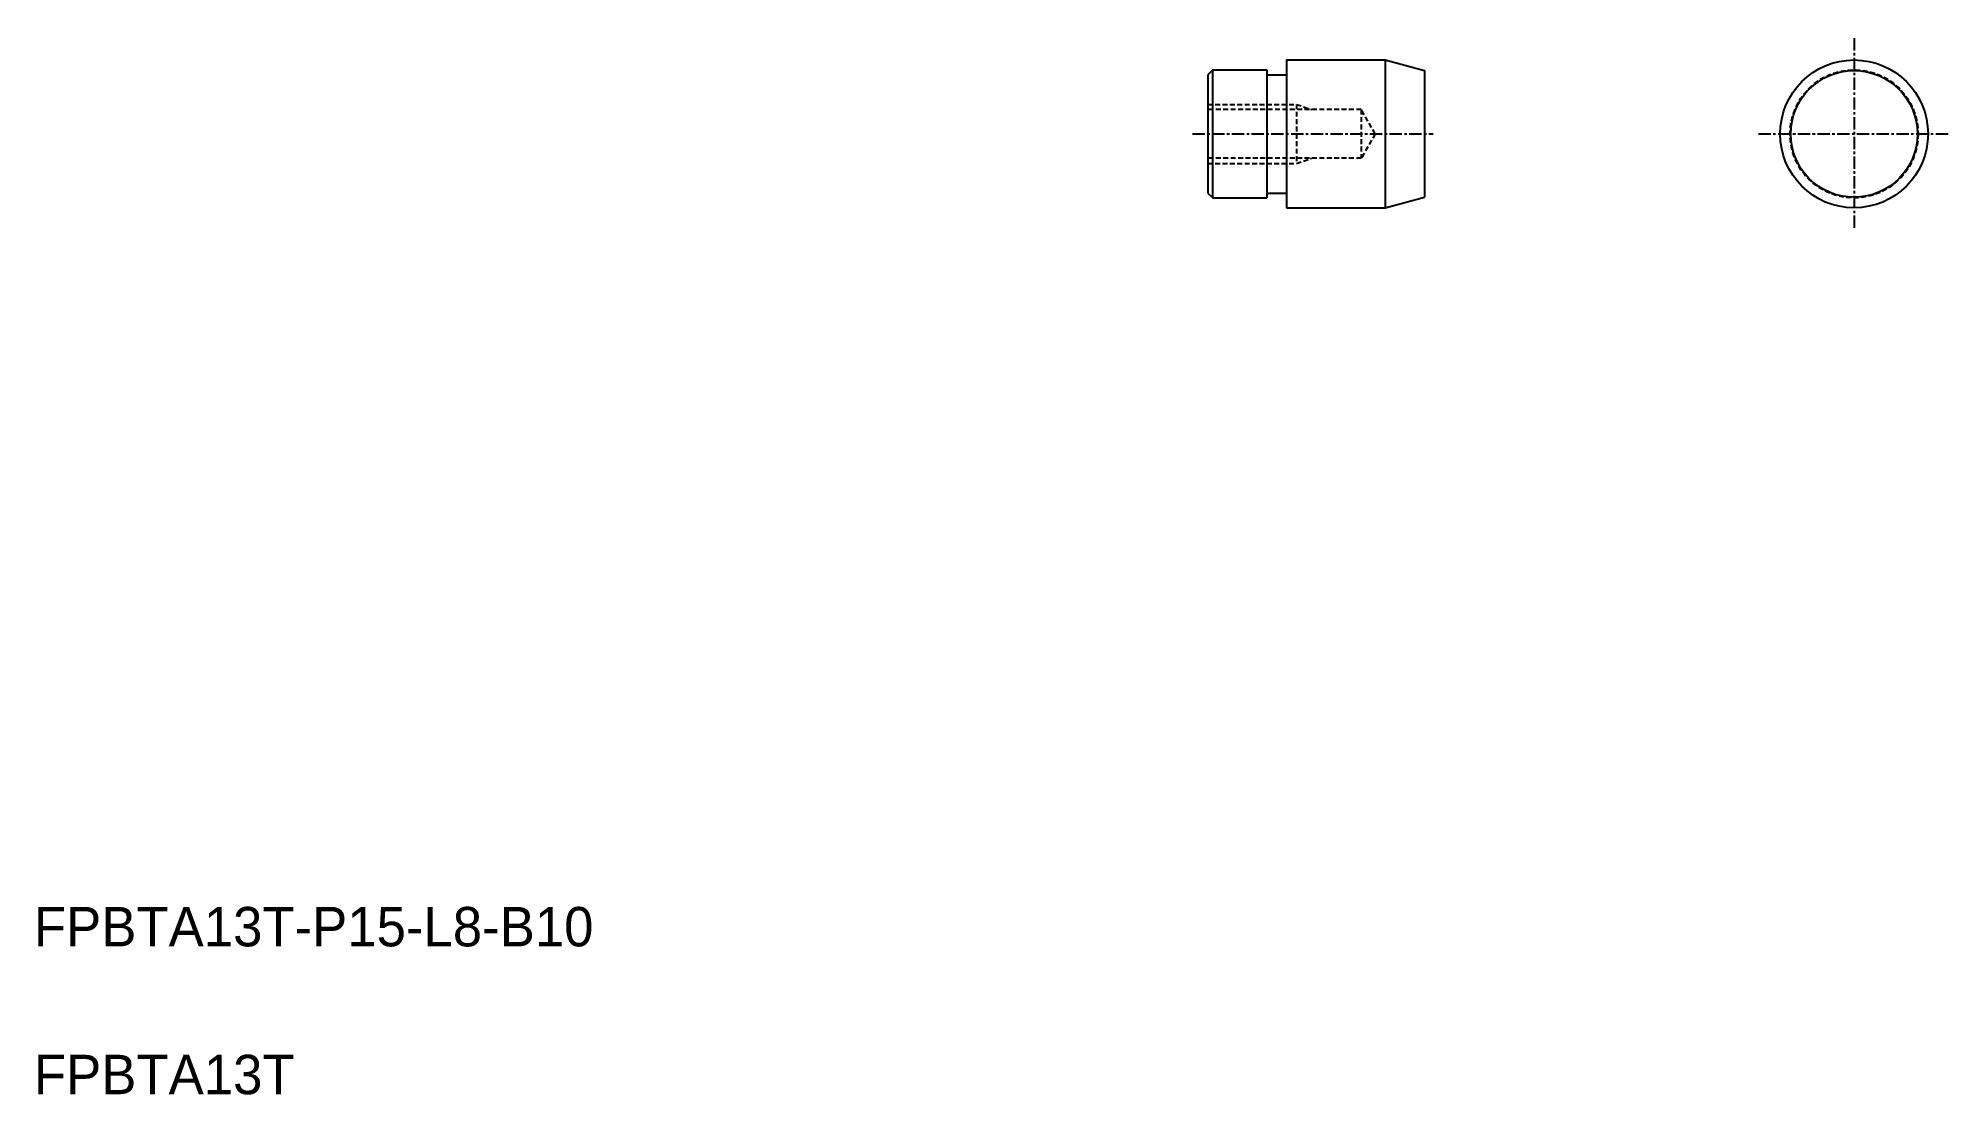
# Model space of a CAD drawing. Extents: x 10 to 204, y 10 to 117.
import ezdxf

# ---------------------------------------------------------------- set-up
doc = ezdxf.new("R2010")
doc.units = 0
doc.linetypes.add('CENTER', pattern=[2, 1.25, -0.25, 0.25, -0.25])
doc.linetypes.add('DASHED', pattern=[0.75, 0.5, -0.25])
doc.layers.get('0').update_dxf_attribs({"linetype": 'CONTINUOUS'})
doc.layers.add('CENTER', color=1, linetype='CENTER')
doc.styles.get("Standard").update_dxf_attribs({"font": 'txt', "height": 3.2})

msp = doc.modelspace()

# ---------------------------------------------------------------- linework, layer by layer
at = {"linetype": 'CONTINUOUS'}
for p, q in [((137.12, 114.94), (137.12, 99.94)), ((137.12, 114.94), (147.12, 114.94)), ((147.12, 114.94), (147.12, 99.94)), ((129.62, 113.94), (129.12, 113.44)), ((129.12, 113.44), (129.12, 101.44)), ((129.62, 100.94), (129.62, 113.94)), ((129.62, 113.94), (135.12, 113.94)), ((135.12, 113.94), (135.12, 100.94)), ((135.12, 113.44), (137.12, 113.44)), ((151.12, 113.87), (151.12, 101.01)), ((129.12, 101.44), (129.62, 100.94)), ((129.62, 100.94), (135.12, 100.94)), ((135.12, 101.44), (137.12, 101.44)), ((137.12, 99.94), (147.12, 99.94))]:
    msp.add_line(p, q, dxfattribs=at)
for p, q in [((147.12, 114.94), (151.12, 113.87)), ((151.12, 110.65), (151.12, 110.65)), ((151.12, 107.44), (151.12, 107.44)), ((147.12, 99.94), (151.12, 101.01))]:
    msp.add_line(p, q)
at = {"color": 3, "linetype": 'DASHED'}
for p, q in [((129.12, 110.44), (138.12, 110.44)), ((144.7, 109.9), (129.12, 109.9)), ((138.12, 110.44), (138.12, 104.44)), ((138.12, 110.44), (139.68, 109.9)), ((146.12, 107.44), (144.7, 109.9)), ((144.7, 109.9), (144.7, 104.98)), ((146.12, 107.44), (144.7, 104.98)), ((144.7, 104.98), (129.12, 104.98)), ((138.12, 104.44), (139.68, 104.98)), ((129.12, 104.44), (138.12, 104.44))]:
    msp.add_line(p, q, dxfattribs=at)
at = {"linetype": 'CONTINUOUS'}
msp.add_circle((194.71, 107.44), 7.5, dxfattribs=at)
at = {"color": 3, "linetype": 'DASHED'}
msp.add_circle((194.71, 107.44), 6.5, dxfattribs=at)
msp.add_circle((194.71, 107.44), 6.43)
at = {"layer": 'CENTER', "color": 1, "linetype": 'CENTER'}
for p, q in [((194.71, 117.15), (194.71, 97.73)), ((127.57, 107.44), (152.01, 107.44)), ((185, 107.44), (204.42, 107.44))]:
    msp.add_line(p, q, dxfattribs=at)

# ---------------------------------------------------------------- texts
for s, p in [('FPBTA13T-P15-L8-B10', (10, 25)), ('FPBTA13T', (10, 10))]:
    msp.add_text(s, height=4).set_placement(p)

doc.saveas('drawing.dxf')
